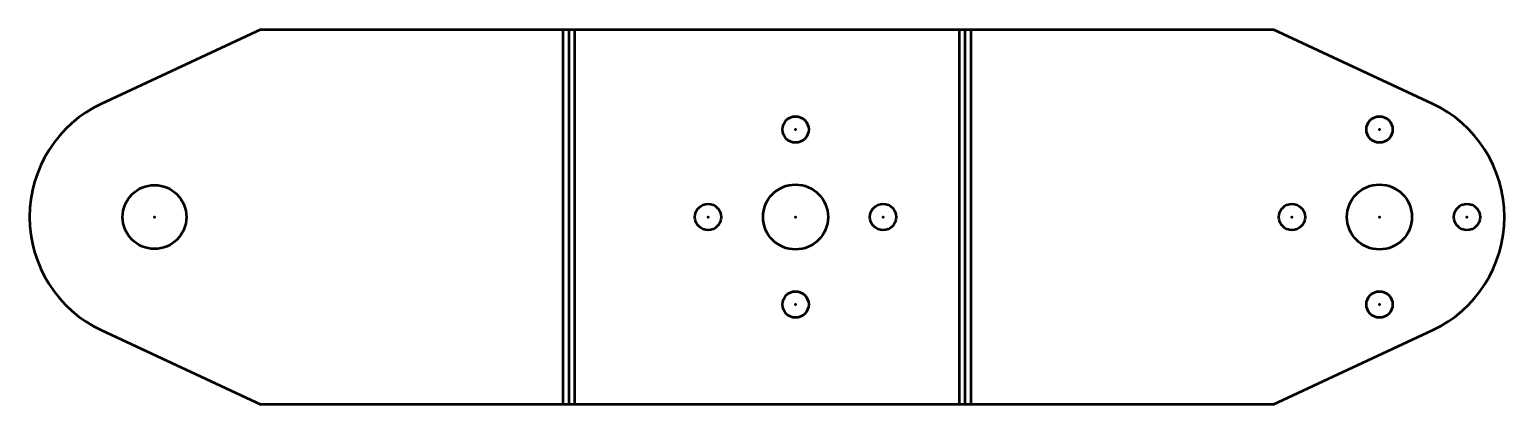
# Model space of a CAD drawing. Header units: millimetres. Extents: x -75 to 43, y -30 to 0.
import ezdxf

# ---------------------------------------------------------------- set-up
doc = ezdxf.new("R2010")
doc.units = ezdxf.units.MM
for name, color, linetype, lineweight in [('IV_ARC_CENTERS', 7, 'Continuous', 50), ('IV_BEND_DOWN', 7, 'Continuous', 50), ('IV_INTERIOR_PROFILES', 7, 'Continuous', 50), ('IV_OUTER_PROFILE', 7, 'Continuous', 50), ('IV_TANGENT', 7, 'Continuous', 50)]:
    doc.layers.add(name, color=color, linetype=linetype, lineweight=lineweight)

msp = doc.modelspace()

# ---------------------------------------------------------------- linework, layer by layer
at = {"layer": 'IV_ARC_CENTERS'}
for p in [(-14.02, -8), (32.69, -8), (-65.3, -15), (-65.3, -15), (-21.02, -15), (-14.02, -15), (-7.02, -15), (25.69, -15), (32.69, -15), (32.69, -15), (39.69, -15), (-14.02, -22), (32.69, -22)]:
    msp.add_point(p, dxfattribs=at)
at = {"layer": 'IV_BEND_DOWN'}
for p, q in [((-32.16, 0), (-32.16, -30)), ((-0.45, -30), (-0.45, 0))]:
    msp.add_line(p, q, dxfattribs=at)
at = {"layer": 'IV_INTERIOR_PROFILES'}
for centre, radius in [((-14.02, -8), 1.05), ((32.69, -8), 1.05), ((-65.3, -15), 2.55), ((-14.02, -15), 2.6), ((32.69, -15), 2.6), ((-21.02, -15), 1.05), ((-7.02, -15), 1.05), ((25.69, -15), 1.05), ((39.69, -15), 1.05), ((-14.02, -22), 1.05), ((32.69, -22), 1.05)]:
    msp.add_circle(centre, radius, dxfattribs=at)
at = {"layer": 'IV_OUTER_PROFILE'}
for p, q in [((-56.8, 0), (-69.53, -5.94)), ((-56.8, 0), (24.19, 0)), ((36.92, -5.94), (24.19, 0)), ((-69.53, -24.06), (-56.8, -30)), ((24.19, -30), (36.92, -24.06)), ((24.19, -30), (-56.8, -30))]:
    msp.add_line(p, q, dxfattribs=at)
for centre, start, end in [((-65.3, -15), 115.0096, 244.9904), ((32.69, -15), 295.0096, 64.9904)]:
    msp.add_arc(centre, 10, start, end, dxfattribs=at)
at = {"layer": 'IV_TANGENT'}
for p, q in [((-32.61, -30), (-32.61, 0)), ((-31.71, 0), (-31.71, -30)), ((-0.9, -30), (-0.9, 0)), ((0, 0), (0, -30))]:
    msp.add_line(p, q, dxfattribs=at)

doc.saveas('drawing.dxf')
